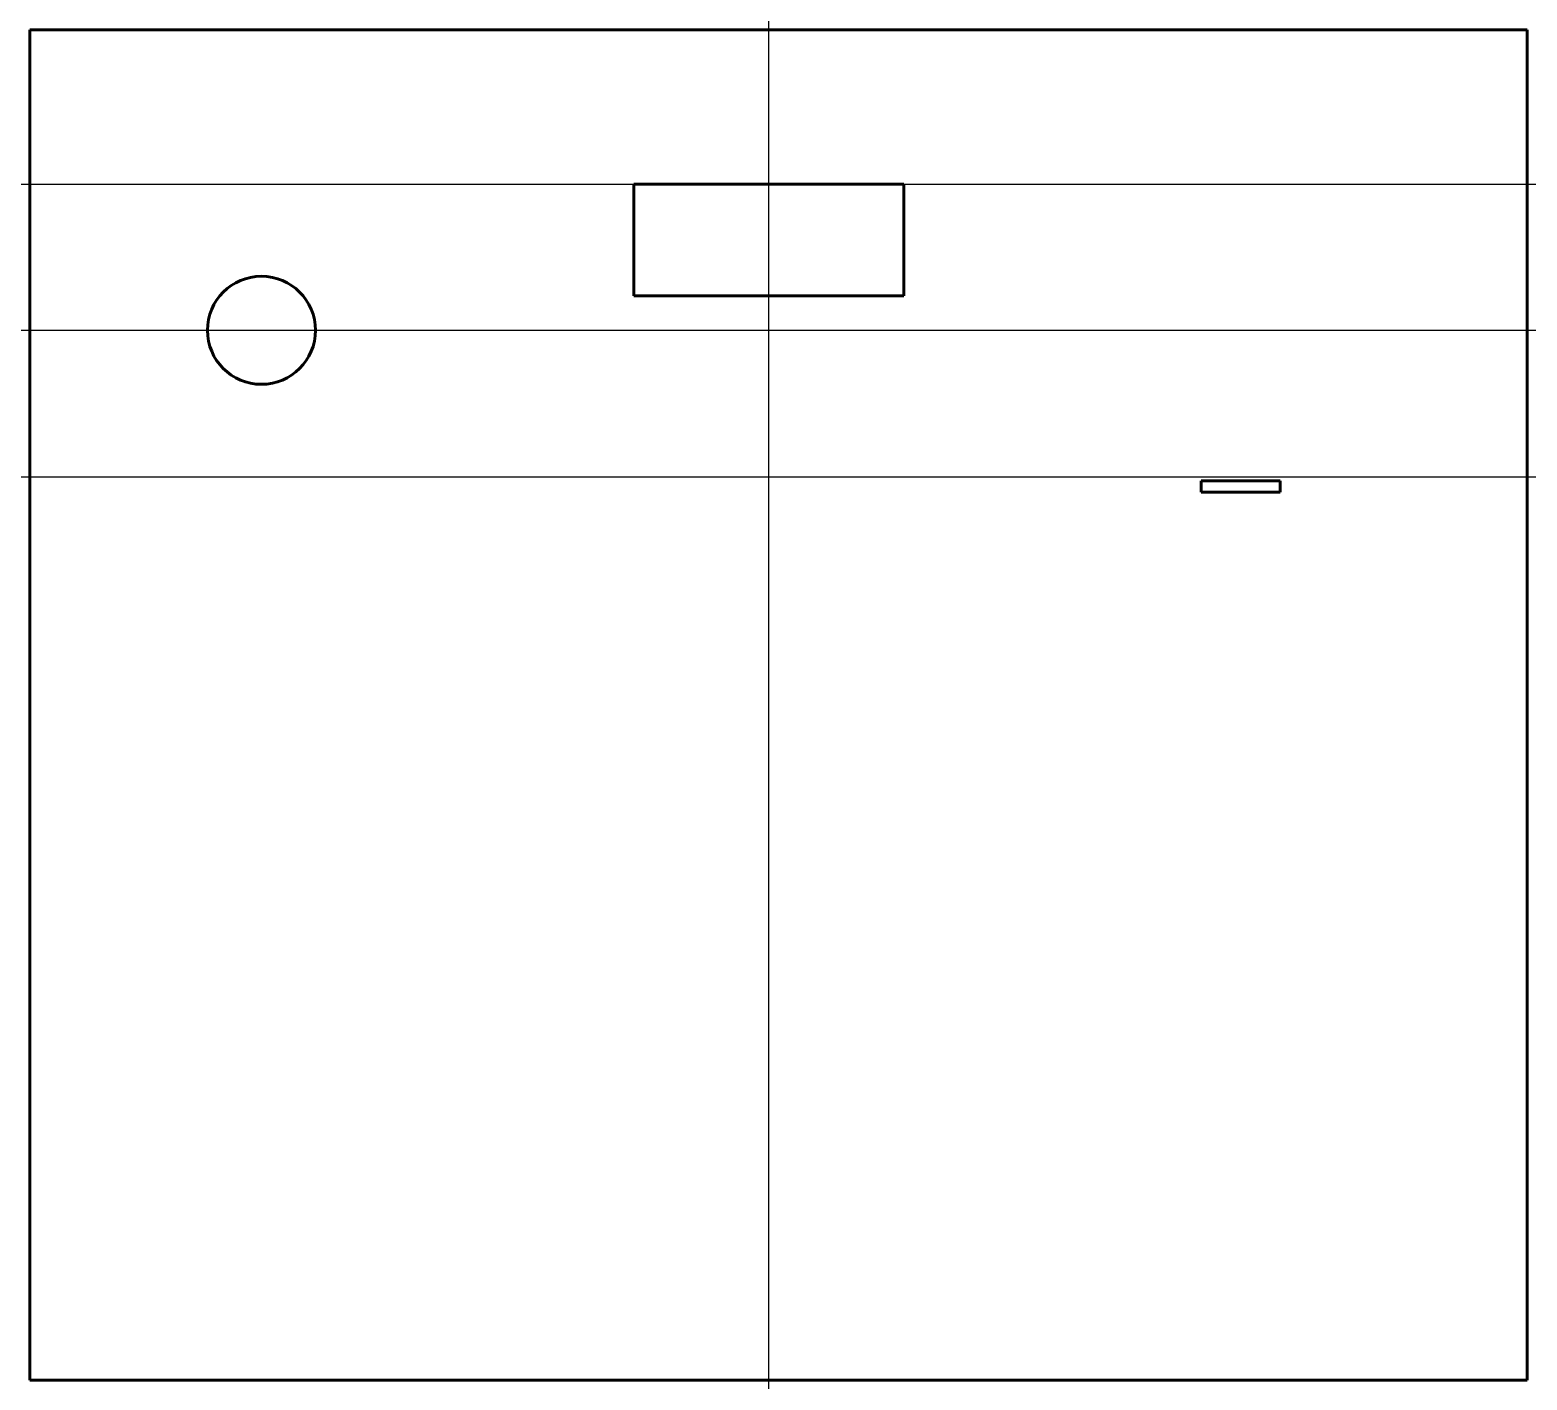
# Model space of a CAD drawing. Header units: millimetres. Extents: x -192 to 196, y -167 to 183.
import ezdxf

# ---------------------------------------------------------------- set-up
doc = ezdxf.new("R2010")
doc.units = ezdxf.units.MM
doc.linetypes.add('K5LT32769', pattern=[0])

# ---------------------------------------------------------------- blocks, each defined once
blk = doc.blocks.new('U0')
at = {"color": 150, "linetype": 'K5LT32769', "lineweight": 60, "true_color": 0x0080ff}
for p, q in [((-191.52, 182.6), (196.48, 182.6)), ((-191.52, -167.4), (-191.52, 182.6)), ((196.48, 182.6), (196.48, -167.4)), ((196.48, -167.4), (-191.52, -167.4))]:
    blk.add_line(p, q, dxfattribs=at)
blk = doc.blocks.new('U1')
at = {"color": 150, "linetype": 'K5LT32769', "lineweight": 60, "true_color": 0x0080ff}
for p, q in [((111.99, 65.74), (132.49, 65.74)), ((111.99, 62.74), (111.99, 65.74)), ((132.49, 62.74), (111.99, 62.74)), ((132.49, 65.74), (132.49, 62.74))]:
    blk.add_line(p, q, dxfattribs=at)
blk = doc.blocks.new('U2')
at = {"color": 150, "linetype": 'K5LT32769', "lineweight": 60, "true_color": 0x0080ff}
for p, q in [((35, 142.65), (-35, 142.65)), ((-35, 142.65), (-35, 113.65)), ((35, 113.65), (35, 142.65)), ((-35, 113.65), (35, 113.65))]:
    blk.add_line(p, q, dxfattribs=at)

msp = doc.modelspace()

# ---------------------------------------------------------------- linework, layer by layer
at = {"color": 232, "true_color": 0xc52b79}
for p, direction in [((0, 0), (0, 1)), ((41.12, 142.6), (1, 0)), ((121.9, 104.74), (1, 0)), ((93.79, 66.74), (1, 0))]:
    msp.add_xline(p, direction, dxfattribs=at)
at = {"color": 150, "linetype": 'K5LT32769', "lineweight": 60, "true_color": 0x0080ff}
msp.add_circle((-131.52, 104.74), 14, dxfattribs=at)

# ---------------------------------------------------------------- block references
for name in ['U0', 'U2', 'U1']:
    msp.add_blockref(name, (0, 0))

doc.saveas('drawing.dxf')
